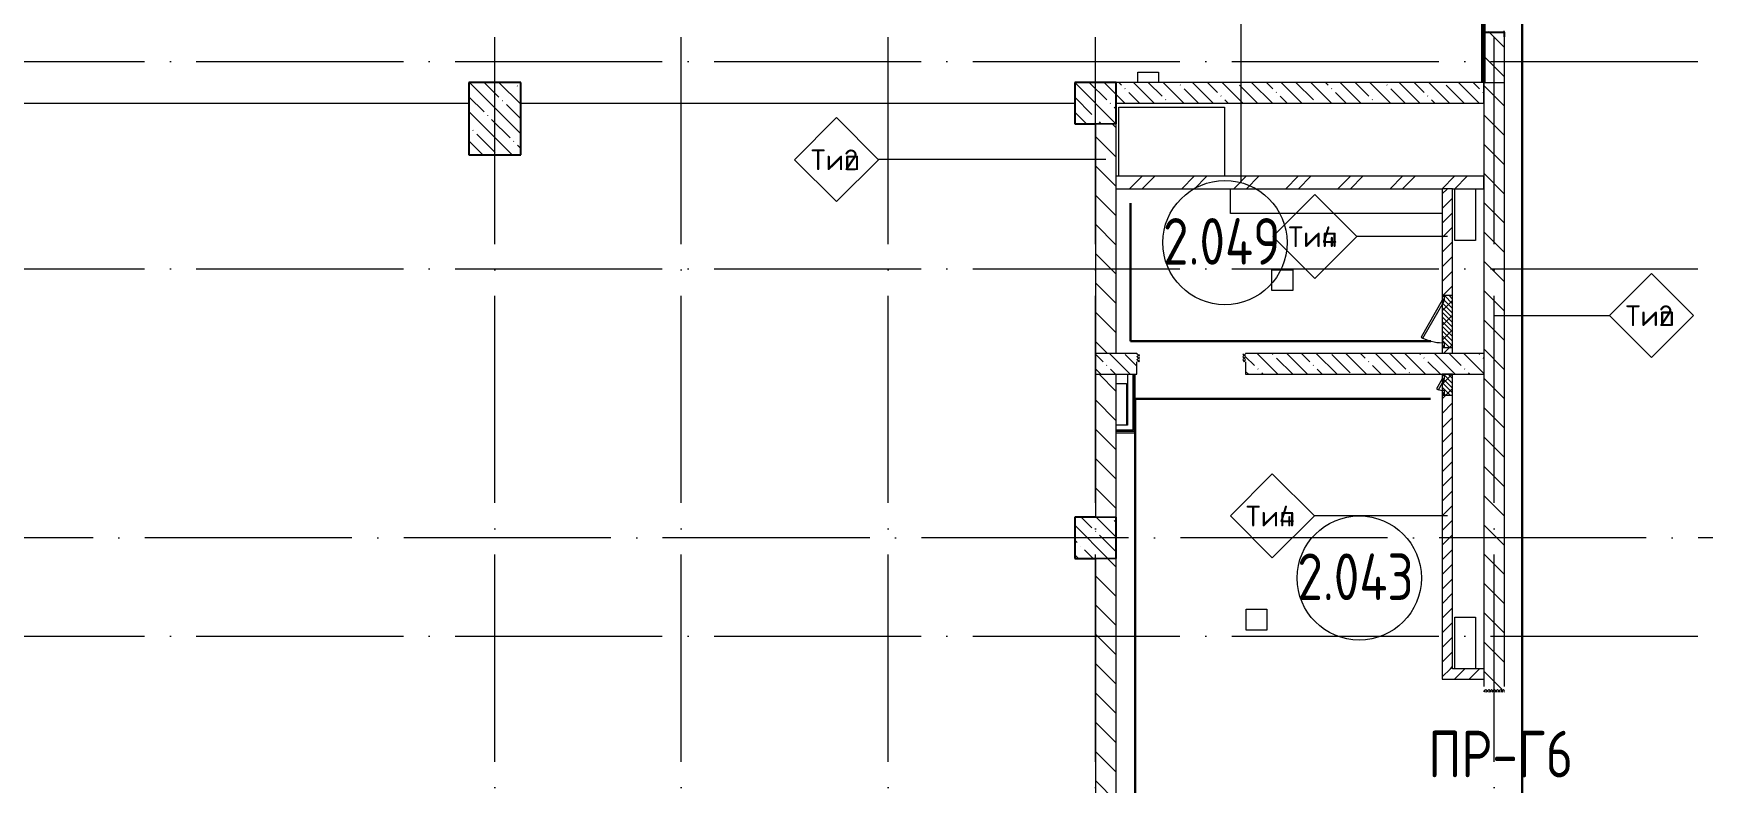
# Model space of a CAD drawing. Header units: millimetres. Extents: x -592259 to 288321, y -552984 to 293768.
# Drawn here: x 154953 to 171082, y -82434 to -75187 of the extents above; entities that cross this region are included whole.
import ezdxf

# ---------------------------------------------------------------- set-up
doc = ezdxf.new("R2010")
doc.units = ezdxf.units.MM
doc.linetypes.add('ADSK_Линия сетки', pattern=[2500, 2000, -250, 0, -250])
for name, color, linetype, lineweight in [('3) Перемычки готовы', 3, 'Continuous', 30), ('4) Штукатурка', 6, 'Continuous', 30), ('4.1.3) Штук  3.1 вып по кирп подвал.', 6, 'Continuous', 60), ('4.2) ЖБ', 6, 'Continuous', 30), ('4.3) Шт Блок и кирпич', 6, 'Continuous', 30), ('4.6) Швы', 6, 'Continuous', 30), ('A-AREA-____-IDEN', 250, 'Continuous', 9), ('A-DETL-GENF-OTLN', 250, 'Continuous', 5), ('A-DOOR-____-MCUT', 250, 'Continuous', 5), ('A-DOOR-____-OTLN', 250, 'Continuous', 5), ('A-FLOR-____-OTLN', 250, 'Continuous', 9), ('A-WALL-____-IDEN', 250, 'Continuous', 9), ('A-WALL-____-MCUT', 250, 'Continuous', 13), ('A-WALL-____-PATT', 250, 'Continuous', 13), ('A-WALL-FNSH-MCUT', 250, 'Continuous', 13), ('S-COLS-____-MCUT', 250, 'Continuous', 25), ('S-COLS-____-OTLN', 250, 'Continuous', 9), ('S-GRID-____-OTLN', 250, 'Continuous', 9)]:
    doc.layers.add(name, color=color, linetype=linetype, lineweight=lineweight)
doc.styles.add('ISOCPEUR', font='isocpeur.ttf', dxfattribs={"width": 0.8, "height": 100})
doc.styles.add('ISOCPEUR_3', font='isocpeur.ttf', dxfattribs={"height": 250})
doc.styles.add('ISOCPEUR_I_1', font='ГОСТ тип А.ttf', dxfattribs={"height": 2500})
pattern_1 = [(135, (28708.77, -120984.93), (-141.42136, -141.42136), [])]
pattern_2 = [(135, (28708.77, -120984.93), (-142.5612, -142.5612), []), (135, (28851.33, -120984.93), (-142.5612, -142.5612), [252.016, -50.403, 3.353, -47.05])]
pattern_3 = [(45, (28708.77, -120984.93), (-70.71068, 70.71068), [])]
pattern_4 = [(45, (125, 0), (-22.6274, 22.6274), [])]

# ---------------------------------------------------------------- blocks, each defined once
blk = doc.blocks.new('Дверь_СКБ_1Ст_Внутренняя - Д-3л_1100x2100h_С_У_ Душ-42631068-АР1_Кладочный план 2 этажа С2и3')
at = {"layer": 'A-DOOR-____-OTLN'}
h = blk.add_hatch(dxfattribs=at)
h.set_pattern_fill('FP_20', color=256, style=0, pattern_type=2)
h.set_pattern_definition([(45, (-371.384, 164.685), (-14.1421, 14.1421), []), (135, (-371.384, 164.685), (-14.1421, -14.1421), [])])
h.paths.add_polyline_path([(-512.5, 100), (-537.5, 100), (-537.5, -100), (-512.5, -100)])
h = blk.add_hatch(dxfattribs=at)
h.set_pattern_fill('FP_19', color=256, style=0, pattern_type=2)
h.set_pattern_definition([(135, (1751.41, 164.685), (-14.14214, -14.14214), []), (225, (1751.41, 164.685), (14.14214, -14.14214), [])])
h.paths.add_polyline_path([(562.5, -100), (562.5, 100), (537.5, 100), (537.5, -100)])
blk = doc.blocks.new('Дверь_СКБ_1Ст - Д-19п_1050x2100h_С_У персонала_ ПУИ-39094330-АР1_Кладочный план 2 этажа С2и3')
at = {"layer": 'A-DOOR-____-OTLN'}
h = blk.add_hatch(dxfattribs=at)
h.set_pattern_fill('FP_26', color=256, style=0, pattern_type=2)
h.set_pattern_definition([(45, (-346.384, 164.685), (-14.1421, 14.1421), []), (135, (-346.384, 164.685), (-14.1421, -14.1421), [])])
h.paths.add_polyline_path([(-487.5, 20), (-487.5, 100), (-512.5, 100), (-512.5, 20)])
h = blk.add_hatch(dxfattribs=at)
h.set_pattern_fill('FP_25', color=256, style=0, pattern_type=2)
h.set_pattern_definition([(135, (1776.41, 164.685), (-14.14214, -14.14214), []), (225, (1776.41, 164.685), (14.14214, -14.14214), [])])
h.paths.add_polyline_path([(537.5, 20), (537.5, 100), (512.5, 100), (512.5, 20)])
blk = doc.blocks.new('BSC_Колонна _Прямоугольная - 500x700-V33-АР1_Кладочный план 2 этажа С2и3')
at = {"layer": 'S-COLS-____-OTLN', "lineweight": 5}
h = blk.add_hatch(dxfattribs=at)
h.set_pattern_fill('FP_75', color=256, style=0, pattern_type=2)
h.set_pattern_definition([(135, (-130699.98, -44975), (-142.56192, -142.56192), []), (135, (-130557.42, -44975), (-142.56192, -142.56192), [252.016, -50.403, 3.353, -47.05])])
h.paths.add_polyline_path([(-250, -350), (250, -350), (250, 350), (-250, 350), (-250, -129)])
at = {"layer": 'S-COLS-____-MCUT'}
for p, q in [((250, 350), (-250, 350)), ((-250, 350), (-250, -350)), ((250, -350), (250, 350)), ((-250, -350), (250, -350))]:
    blk.add_line(p, q, dxfattribs=at)
blk = doc.blocks.new('ADSK_КолоннаНесущая_Швеллер_Гнутый_ГОСТ 8278-83 - 200х50х4_таб_1 2-V46-АР1_Кладочный план 2 этажа С2и3')
at = {"layer": 'S-COLS-____-MCUT'}
for p, q in [((-6, -90), (-6, 90)), ((0, 96), (40, 96)), ((40, 100), (20, 100)), ((40, 96), (40, 100)), ((40, -96), (0, -96)), ((20, -100), (40, -100)), ((40, -100), (40, -96))]:
    blk.add_line(p, q, dxfattribs=at)
for centre, radius, start, end in [((0, 90), 10, 90, 179.9936), ((0, 90), 6, 90, 180), ((0, -90), 10, 180.0064, 270), ((0, -90), 6, 180, 270)]:
    blk.add_arc(centre, radius, start, end, dxfattribs=at)
blk = doc.blocks.new('АР_Люк - ЛРС_ВК_500х400_наружный_NCS S 1000-N-42736189-АР1_Кладочный план 2 этажа С2и3')
at = {"layer": 'A-DOOR-____-OTLN'}
h = blk.add_hatch(dxfattribs=at)
h.set_pattern_fill('FP_88', color=256, style=0, pattern_type=2)
h.set_pattern_definition(pattern_4)
h.paths.add_polyline_path([(375, 50), (-125, 50), (-125, -50), (375, -50)])
at = {"layer": 'A-DETL-GENF-OTLN'}
for p, q in [((375, 50), (-125, 50)), ((-125, 50), (-125, -50)), ((375, -50), (375, 50)), ((-125, -50), (375, -50))]:
    blk.add_line(p, q, dxfattribs=at)
at = {"layer": 'A-DOOR-____-MCUT'}
for p, q in [((-25, 255), (-35, 238)), ((-35, 238), (320, 33)), ((330, 50), (-25, 255)), ((-80, 50), (-115, 50)), ((-115, 50), (-115, 30)), ((-115, 30), (-80, 30)), ((-80, 30), (-80, 50)), ((320, 33), (330, 50)), ((365, 50), (330, 50)), ((330, 50), (330, 30)), ((330, 30), (365, 30)), ((365, 30), (365, 50))]:
    blk.add_line(p, q, dxfattribs=at)
blk.add_arc((330, 50), 410, 150, 180, dxfattribs=at)
blk = doc.blocks.new('АР_Люк - ЛРС_ВК_200х200_внутренний_RAL 9006-42740955-АР1_Кладочный план 2 этажа С2и3')
at = {"layer": 'A-DOOR-____-OTLN'}
h = blk.add_hatch(dxfattribs=at)
h.set_pattern_fill('FP_88', color=256, style=0, pattern_type=2)
h.set_pattern_definition(pattern_4)
h.paths.add_polyline_path([(25, -50), (225, -50), (225, 50), (25, 50)])
at = {"layer": 'A-DETL-GENF-OTLN'}
for p, q in [((225, 50), (25, 50)), ((25, 50), (25, -50)), ((225, -50), (225, 50)), ((25, -50), (225, -50))]:
    blk.add_line(p, q, dxfattribs=at)
at = {"layer": 'A-DOOR-____-MCUT'}
for p, q in [((70, 50), (35, 50)), ((35, 50), (35, 30)), ((35, 30), (70, 30)), ((70, 30), (70, 50)), ((85, 105), (75, 88)), ((75, 88), (170, 33)), ((180, 50), (85, 105)), ((170, 33), (180, 50)), ((215, 50), (180, 50)), ((180, 50), (180, 30)), ((180, 30), (215, 30)), ((215, 30), (215, 50))]:
    blk.add_line(p, q, dxfattribs=at)
blk.add_arc((180, 50), 110, 150, 180, dxfattribs=at)
blk = doc.blocks.new('AAR_СКБ_Марка_Помещения_мал - Номер-28977439-АР1_Кладочный план 2 этажа С2и3')
at = {"layer": 'A-AREA-____-IDEN'}
blk.add_circle((-0.028, 0), 3, dxfattribs=at)
blk = doc.blocks.new('ADSK_Марка_Стена - Типоразмер_ADSK_Марка-30564887-АР1_Кладочный план 2 этажа С2и3')
at = {"layer": 'A-WALL-____-IDEN'}
for p, q in [((-0.16, 4.37), (-4.21, 0.31)), ((3.9, 0.31), (-0.16, 4.37)), ((-4.21, 0.31), (-0.16, -3.74)), ((-0.16, -3.74), (3.9, 0.31))]:
    blk.add_line(p, q, dxfattribs=at)

msp = doc.modelspace()

# ---------------------------------------------------------------- hatches: boundary and pattern name
at = {"layer": 'A-WALL-____-PATT', "lineweight": 15}
h = msp.add_hatch(dxfattribs=at)
h.set_pattern_fill('FP_1', color=256, style=0, pattern_type=2)
h.set_pattern_definition(pattern_1)
h.paths.add_polyline_path([(169158.7722, -75659.9657), (169158.7722, -75169.9347), (168958.7722, -75169.9347), (168958.7722, -75659.9657)])
h.paths.add_polyline_path([(168958.7722, -72969.9347), (169158.7722, -72969.9347), (169158.7722, -72499.4336), (168958.7722, -72499.4336), (168958.7722, -72939.9347)])
h = msp.add_hatch(dxfattribs=at)
h.set_pattern_fill('FP_40', color=256, style=0, pattern_type=2)
h.set_pattern_definition(pattern_2)
h.paths.add_polyline_path([(168872.6127, -75859.9657), (168958.7722, -75859.9657), (168958.7722, -75659.9657), (165408.7722, -75659.9657), (165408.7722, -75859.9657), (168516.4945, -75859.9657)])
h = msp.add_hatch(dxfattribs=at)
h.set_pattern_fill('FP_1', color=256, style=0, pattern_type=2)
h.set_pattern_definition(pattern_1)
h.paths.add_polyline_path([(169038.7722, -87659.9663), (169158.7722, -87659.9663), (169158.7722, -87359.9663), (168958.7722, -87359.9663), (168958.7722, -87659.9663)])
h.paths.add_polyline_path([(169158.7722, -86259.9663), (169158.7722, -82624.9351), (168958.7722, -82624.9351), (168958.7722, -86259.9663)])
h.paths.add_polyline_path([(169158.7722, -81524.9351), (169158.7722, -75659.9657), (168958.7722, -75659.9657), (168958.7722, -81524.9351)])
h = msp.add_hatch(dxfattribs=at)
h.set_pattern_fill('FP_1', color=256, style=0, pattern_type=2)
h.set_pattern_definition(pattern_1)
h.paths.add_polyline_path([(165208.7722, -78279.9336), (165408.7722, -78279.9336), (165408.7722, -76059.9342), (165208.7722, -76059.9342), (165208.7722, -78154.8494)])
h = msp.add_hatch(dxfattribs=at)
h.set_pattern_fill('FP_12', color=256, style=0, pattern_type=2)
h.set_pattern_definition([(45, (28708.77, -120984.93), (-251.4472, 251.4472), []), (45, (28708.77, -120603.93), (-251.4472, 251.4472), [])])
h.paths.add_polyline_path([(168658.7722, -76686.9347), (168958.7722, -76686.9347), (168958.7722, -76566.9347), (165408.7722, -76566.9347), (165408.7722, -76686.9347), (168558.7722, -76686.9347)])
h = msp.add_hatch(dxfattribs=at)
h.set_pattern_fill('FP_16', color=94, style=0, pattern_type=2)
h.set_pattern_definition(pattern_3)
h.paths.add_polyline_path([(168558.7722, -78279.9336), (168658.7722, -78279.9336), (168658.7722, -76686.9347), (168558.7722, -76686.9347), (168558.7722, -77729.9336), (168578.7722, -77729.9336), (168578.7722, -77764.9336), (168558.7722, -77764.9336), (168576.0928, -77774.9336), (168558.7722, -77804.9336), (168558.7722, -78174.9336), (168578.7722, -78174.9336), (168578.7722, -78209.9336), (168558.7722, -78209.9336), (168558.7722, -78219.9336)])
h = msp.add_hatch(dxfattribs=at)
h.set_pattern_fill('FP_40', color=256, style=0, pattern_type=2)
h.set_pattern_definition(pattern_2)
h.paths.add_polyline_path([(167804.2581, -78479.9336), (168958.7722, -78479.9336), (168958.7722, -78279.9336), (166658.7722, -78279.9336), (166658.7722, -78479.9336)])
h.paths.add_polyline_path([(165608.7722, -78479.9336), (165608.7722, -78279.9336), (165208.7722, -78279.9336), (165208.7722, -78479.9336)])
h = msp.add_hatch(dxfattribs=at)
h.set_pattern_fill('FP_1', color=256, style=0, pattern_type=2)
h.set_pattern_definition(pattern_1)
h.paths.add_polyline_path([(165408.7722, -83229.7833), (165408.7722, -80259.9342), (165208.7722, -80259.9342), (165208.7722, -83229.7833)])
h.paths.add_polyline_path([(165408.7722, -79859.9342), (165408.7722, -78479.9336), (165208.7722, -78479.9336), (165208.7722, -79859.9342)])
h = msp.add_hatch(dxfattribs=at)
h.set_pattern_fill('FP_16', color=94, style=0, pattern_type=2)
h.set_pattern_definition(pattern_3)
h.paths.add_polyline_path([(168658.7722, -81324.9351), (168658.7722, -78479.9336), (168558.7722, -78479.9336), (168558.7722, -78489.9336), (168578.7722, -78489.9336), (168578.7722, -78524.9336), (168558.7722, -78524.9336), (168576.0928, -78534.9336), (168558.7722, -78564.9336), (168558.7722, -78634.9336), (168578.7722, -78634.9336), (168578.7722, -78669.9336), (168558.7722, -78669.9336), (168558.7722, -81324.9351)])
h = msp.add_hatch(dxfattribs=at)
h.set_pattern_fill('FP_16', color=94, style=0, pattern_type=2)
h.set_pattern_definition(pattern_3)
h.paths.add_polyline_path([(168558.7722, -81424.9351), (168958.7722, -81424.9351), (168958.7722, -81324.9351), (168558.7722, -81324.9351)])
at = {"layer": 'S-COLS-____-OTLN', "lineweight": 5}
h = msp.add_hatch(dxfattribs=at)
h.set_pattern_fill('FP_40', color=256, style=0, pattern_type=2)
h.set_pattern_definition(pattern_2)
h.paths.add_polyline_path([(165008.7503, -76059.9342), (165408.7503, -76059.9342), (165408.7503, -75659.9342), (165008.7503, -75659.9342)])
h = msp.add_hatch(dxfattribs=at)
h.set_pattern_fill('FP_40', color=256, style=0, pattern_type=2)
h.set_pattern_definition(pattern_2)
h.paths.add_polyline_path([(165408.7503, -80259.9342), (165408.7503, -79859.9342), (165008.7503, -79859.9342), (165008.7503, -80259.9342), (165208.7722, -80259.9342)])

# ---------------------------------------------------------------- linework, layer by layer
at = {"layer": '4) Штукатурка'}
for p, q in [((169330.6823, -108349.5017), (169330.6823, -71130.9538)), ((165593.7722, -82647.9019), (165593.7722, -78716.0649))]:
    msp.add_line(p, q, dxfattribs=at)
at = {"layer": '4.1.3) Штук  3.1 вып по кирп подвал.'}
msp.add_lwpolyline([(168953.7722, -72499.4336), (168953.7722, -75659.9657)], dxfattribs=at)
at = {"layer": '4.2) ЖБ'}
for p, q in [((168449.635, -78160.1412), (165548.2378, -78160.1412)), ((165593.7722, -78716.0649), (168445.0848, -78716.0649))]:
    msp.add_line(p, q, dxfattribs=at)
at = {"layer": '4.3) Шт Блок и кирпич'}
msp.add_line((165548.2378, -78160.1412), (165548.2378, -76828.3912), dxfattribs=at)
at = {"layer": '4.6) Швы'}
msp.add_lwpolyline([(169330.6823, -82253.8453), (169330.6823, -81112.6561)], dxfattribs=at)
at = {"layer": 'A-FLOR-____-OTLN'}
for p, q in [((165618.7732, -75659.9342), (165618.7732, -75559.9342)), ((165618.7732, -75559.9342), (165818.7732, -75559.9342)), ((165818.7732, -75559.9342), (165818.7732, -75659.9342)), ((153658.7503, -75859.9663), (159158.7503, -75859.9663)), ((159658.7503, -75859.9663), (165008.7503, -75859.9663)), ((165435.5008, -76566.9347), (165435.5008, -75899.9859)), ((165435.5008, -75899.9859), (166455.5008, -75899.9859)), ((166455.5008, -75899.9859), (166455.5008, -76566.9347)), ((166513.7454, -76926.9347), (166513.7454, -76686.9347)), ((168678.7509, -77186.9347), (168678.7509, -76686.9347)), ((168878.7509, -76686.9347), (168878.7509, -77186.9347)), ((168558.7722, -76926.9347), (166513.7454, -76926.9347)), ((168878.7509, -77186.9347), (168678.7509, -77186.9347)), ((166913.7722, -77669.9342), (166913.7722, -77469.9342)), ((166913.7722, -77469.9342), (167113.7722, -77469.9342)), ((167113.7722, -77469.9342), (167113.7722, -77669.9342)), ((167113.7722, -77669.9342), (166913.7722, -77669.9342)), ((165408.7732, -78569.9342), (165508.7732, -78569.9342)), ((165508.7732, -78569.9342), (165508.7732, -78969.9342)), ((165508.7732, -78969.9342), (165408.7732, -78969.9342)), ((166663.7722, -80949.9117), (166663.7722, -80749.9117)), ((166663.7722, -80749.9117), (166863.7722, -80749.9117)), ((166863.7722, -80749.9117), (166863.7722, -80949.9117)), ((166863.7722, -80949.9117), (166663.7722, -80949.9117)), ((168678.7722, -81324.9342), (168678.7722, -80824.9342)), ((168678.7722, -80824.9342), (168878.7722, -80824.9342)), ((168878.7722, -80824.9342), (168878.7722, -81324.9342))]:
    msp.add_line(p, q, dxfattribs=at)
at = {"layer": 'A-WALL-____-IDEN'}
for p, q in [((166616.5066, -76626.9347), (166616.5066, -74757.2748)), ((165308.7722, -76406.507), (163115.0675, -76406.507)), ((168608.7722, -77149.6126), (167733.4865, -77149.6126)), ((169058.7722, -77912.0254), (170172.4618, -77912.0254)), ((168608.7722, -79847.6918), (167323.1472, -79847.6918))]:
    msp.add_line(p, q, dxfattribs=at)
at = {"layer": 'A-WALL-____-MCUT', "color": 7, "lineweight": 15}
for p, q in [((168958.7722, -75199.9347), (168958.7722, -81494.9351)), ((169158.7722, -81494.9351), (169158.7722, -75199.9347)), ((168958.7722, -75659.9657), (165408.7722, -75659.9657)), ((165408.7722, -75659.9657), (165408.7722, -75859.9657)), ((168958.7722, -75859.9657), (168958.7722, -75659.9657)), ((168958.7722, -75659.9657), (169158.7722, -75659.9657)), ((165408.7722, -75859.9657), (168958.7722, -75859.9657)), ((165208.7722, -76059.9342), (165208.7722, -79859.9342)), ((165408.7722, -78279.9336), (165408.7722, -76059.9342)), ((168958.7722, -76566.9347), (165408.7722, -76566.9347)), ((168958.7722, -76686.9347), (168958.7722, -76566.9347)), ((165408.7722, -76686.9347), (168558.7722, -76686.9347)), ((168658.7722, -76686.9347), (168958.7722, -76686.9347)), ((165608.7722, -78279.9336), (165208.7722, -78279.9336)), ((165608.7722, -78479.9336), (165608.7722, -78359.9336)), ((168958.7722, -78279.9336), (166658.7722, -78279.9336)), ((166658.7722, -78359.9336), (166658.7722, -78479.9336)), ((165208.7722, -78479.9336), (165608.7722, -78479.9336)), ((165408.7722, -79859.9342), (165408.7722, -78479.9336)), ((166658.7722, -78479.9336), (168958.7722, -78479.9336)), ((165208.7722, -80259.9342), (165208.7722, -84059.9342)), ((165408.7722, -83229.7833), (165408.7722, -80259.9342))]:
    msp.add_line(p, q, dxfattribs=at)
at = {"layer": 'A-WALL-____-MCUT', "lineweight": 15}
for p, q in [((165408.7722, -76059.9342), (165208.7722, -76059.9342)), ((165208.7722, -79859.9342), (165408.7722, -79859.9342)), ((165408.7722, -80259.9342), (165208.7722, -80259.9342))]:
    msp.add_line(p, q, dxfattribs=at)
at = {"layer": 'A-WALL-____-MCUT', "color": 84, "lineweight": 15}
for p, q in [((168558.7722, -76686.9347), (168558.7722, -77729.9336)), ((168658.7722, -78279.9336), (168658.7722, -76686.9347)), ((168558.7722, -77804.9336), (168558.7722, -78174.9336)), ((168558.7722, -78209.9336), (168558.7722, -78279.9336)), ((168558.7722, -78479.9336), (168558.7722, -78489.9336)), ((168658.7722, -81324.9351), (168658.7722, -78479.9336)), ((168558.7722, -78564.9336), (168558.7722, -78634.9336)), ((168558.7722, -78669.9336), (168558.7722, -81424.9351)), ((168558.7722, -81424.9351), (168958.7722, -81424.9351)), ((168958.7722, -81324.9351), (168658.7722, -81324.9351))]:
    msp.add_line(p, q, dxfattribs=at)
at = {"layer": 'A-WALL-____-MCUT', "color": 94, "lineweight": 15}
msp.add_line((168658.7722, -76686.9347), (168558.7722, -76686.9347), dxfattribs=at)
at = {"layer": 'A-WALL-____-MCUT', "color": 30, "lineweight": 15}
for p, q in [((165518.7722, -78479.9336), (165518.7722, -78970.2055)), ((165568.7722, -78479.9336), (165568.7722, -79020.2055)), ((165518.7722, -78970.2055), (165408.7722, -78970.2055)), ((165568.7722, -79020.2055), (165408.7722, -79020.2055))]:
    msp.add_line(p, q, dxfattribs=at)
at = {"layer": 'A-WALL-____-MCUT', "color": 42, "lineweight": 15}
for p, q in [((165581.2722, -78479.9336), (165581.2722, -79032.7055)), ((165581.2722, -79032.7055), (165408.7722, -79032.7055))]:
    msp.add_line(p, q, dxfattribs=at)
at = {"layer": 'A-WALL-FNSH-MCUT', "lineweight": 15}
for p, q in [((165593.7722, -79045.2055), (165593.7722, -78479.9336)), ((165408.7722, -79045.2055), (165593.7722, -79045.2055))]:
    msp.add_line(p, q, dxfattribs=at)
at = {"layer": 'S-COLS-____-MCUT'}
for p, q in [((165408.7503, -75659.9342), (165008.7503, -75659.9342)), ((165008.7503, -75659.9342), (165008.7503, -76059.9342)), ((165408.7503, -76059.9342), (165408.7503, -75659.9342)), ((165008.7503, -76059.9342), (165208.7722, -76059.9342)), ((165208.7722, -79859.9342), (165008.7503, -79859.9342)), ((165008.7503, -79859.9342), (165008.7503, -80259.9342)), ((165408.7503, -80259.9342), (165408.7503, -79859.9342)), ((165008.7503, -80259.9342), (165208.7722, -80259.9342))]:
    msp.add_line(p, q, dxfattribs=at)
at = {"layer": 'S-COLS-____-OTLN'}
for p, q in [((165208.7722, -76059.9342), (165408.7503, -76059.9342)), ((165408.7503, -79859.9342), (165208.7722, -79859.9342)), ((165208.7722, -80259.9342), (165408.7503, -80259.9342))]:
    msp.add_line(p, q, dxfattribs=at)
at = {"layer": 'S-GRID-____-OTLN', "linetype": 'ADSK_Линия сетки'}
for p, q in [((159408.7722, -124723.7741), (159408.7722, -59782.9296)), ((161208.7722, -124723.7741), (161208.7722, -59782.9296)), ((163208.7722, -124723.7747), (163208.7722, -59782.9296)), ((165208.7722, -124723.7741), (165208.7722, -59782.9296)), ((169058.7722, -124723.7741), (169058.7722, -59782.9296)), ((94022.7944, -75459.9342), (185529.6518, -75459.9342)), ((94022.7944, -77459.9342), (185529.6518, -77459.9342)), ((185529.6518, -80059.9342), (128028.7722, -80059.9342)), ((94022.7944, -81009.9342), (185529.6518, -81009.9342))]:
    msp.add_line(p, q, dxfattribs=at)

# ---------------------------------------------------------------- block references
at = {"layer": 'A-AREA-____-IDEN', "xscale": 200, "yscale": 200, "zscale": 99.99999999999993}
for p in [(166465.3207, -77207.8267), (167762.5488, -80447.597)]:
    msp.add_blockref('AAR_СКБ_Марка_Помещения_мал - Номер-28977439-АР1_Кладочный план 2 этажа С2и3', p, dxfattribs=at)
at = {"layer": 'A-DOOR-____-OTLN', "color": 250, "rotation": 90}
for name, p in [('АР_Люк - ЛРС_ВК_500х400_наружный_NCS S 1000-N-42736189-АР1_Кладочный план 2 этажа С2и3', (168608.7722, -78094.9336)), ('АР_Люк - ЛРС_ВК_200х200_внутренний_RAL 9006-42740955-АР1_Кладочный план 2 этажа С2и3', (168608.7722, -78704.9336))]:
    msp.add_blockref(name, p, dxfattribs=at)
at = {"layer": 'A-DOOR-____-OTLN', "color": 250}
msp.add_blockref('Дверь_СКБ_1Ст - Д-19п_1050x2100h_С_У персонала_ ПУИ-39094330-АР1_Кладочный план 2 этажа С2и3', (166121.2722, -78379.9336), dxfattribs=at)
at = {"layer": 'A-DOOR-____-OTLN', "color": 255, "rotation": 269.9999999999999}
msp.add_blockref('Дверь_СКБ_1Ст_Внутренняя - Д-3л_1100x2100h_С_У_ Душ-42631068-АР1_Кладочный план 2 этажа С2и3', (169058.7722, -82062.4351), dxfattribs=at)
at = {"layer": 'A-WALL-____-IDEN', "xscale": 99.99999999999993, "yscale": 99.99999999999993, "zscale": 99.99999999999993}
for p in [(162724.9756, -76437.757), (167343.3946, -77180.8626), (170593.8037, -77943.2754), (166933.0553, -79878.9418)]:
    msp.add_blockref('ADSK_Марка_Стена - Типоразмер_ADSK_Марка-30564887-АР1_Кладочный план 2 этажа С2и3', p, dxfattribs=at)
at = {"layer": 'S-COLS-____-OTLN', "rotation": 269.9999999999995}
msp.add_blockref('ADSK_КолоннаНесущая_Швеллер_Гнутый_ГОСТ 8278-83 - 200х50х4_таб_1 2-V46-АР1_Кладочный план 2 этажа С2и3', (169058.7722, -75180.0343), dxfattribs=at)
at = {"layer": 'S-COLS-____-OTLN'}
msp.add_blockref('BSC_Колонна _Прямоугольная - 500x700-V33-АР1_Кладочный план 2 этажа С2и3', (159408.7503, -76009.9342), dxfattribs=at)

# ---------------------------------------------------------------- texts
at = {"layer": '3) Перемычки готовы', "insert": (168421.9603, -81923.3991), "char_height": 450, "width": 333.502, "attachment_point": 1, "style": 'ISOCPEUR_I_1'}
msp.add_mtext('ПР-Г6', dxfattribs=at)
at = {"layer": 'A-AREA-____-IDEN', "char_height": 450, "width": 673.4175, "attachment_point": 1, "style": 'ISOCPEUR'}
for s, insert in [('2.049', (165861.8033, -76970.8769)), ('2.043', (167159.0314, -80210.6472))]:
    msp.add_mtext(s, dxfattribs=dict(at, insert=insert))
at = {"layer": 'A-WALL-____-IDEN', "char_height": 200, "attachment_point": 1, "style": 'ISOCPEUR_3'}
for s, insert, width in [('Тип', (162460.5947, -76308.0884), 387.215062), (' 2', (162780.0791, -76308.0884), 230.084312), ('Тип', (167072.0138, -77051.194), 387.215062), (' 4', (167391.4982, -77051.194), 246.91975), ('Тип', (170329.4228, -77813.6067), 387.215062), (' 2', (170648.9072, -77813.6067), 230.084312), ('Тип', (166661.6745, -79749.2732), 387.215062), (' 4', (166981.1589, -79749.2732), 246.91975)]:
    msp.add_mtext(s, dxfattribs=dict(at, insert=insert, width=width))

doc.saveas('drawing.dxf')
